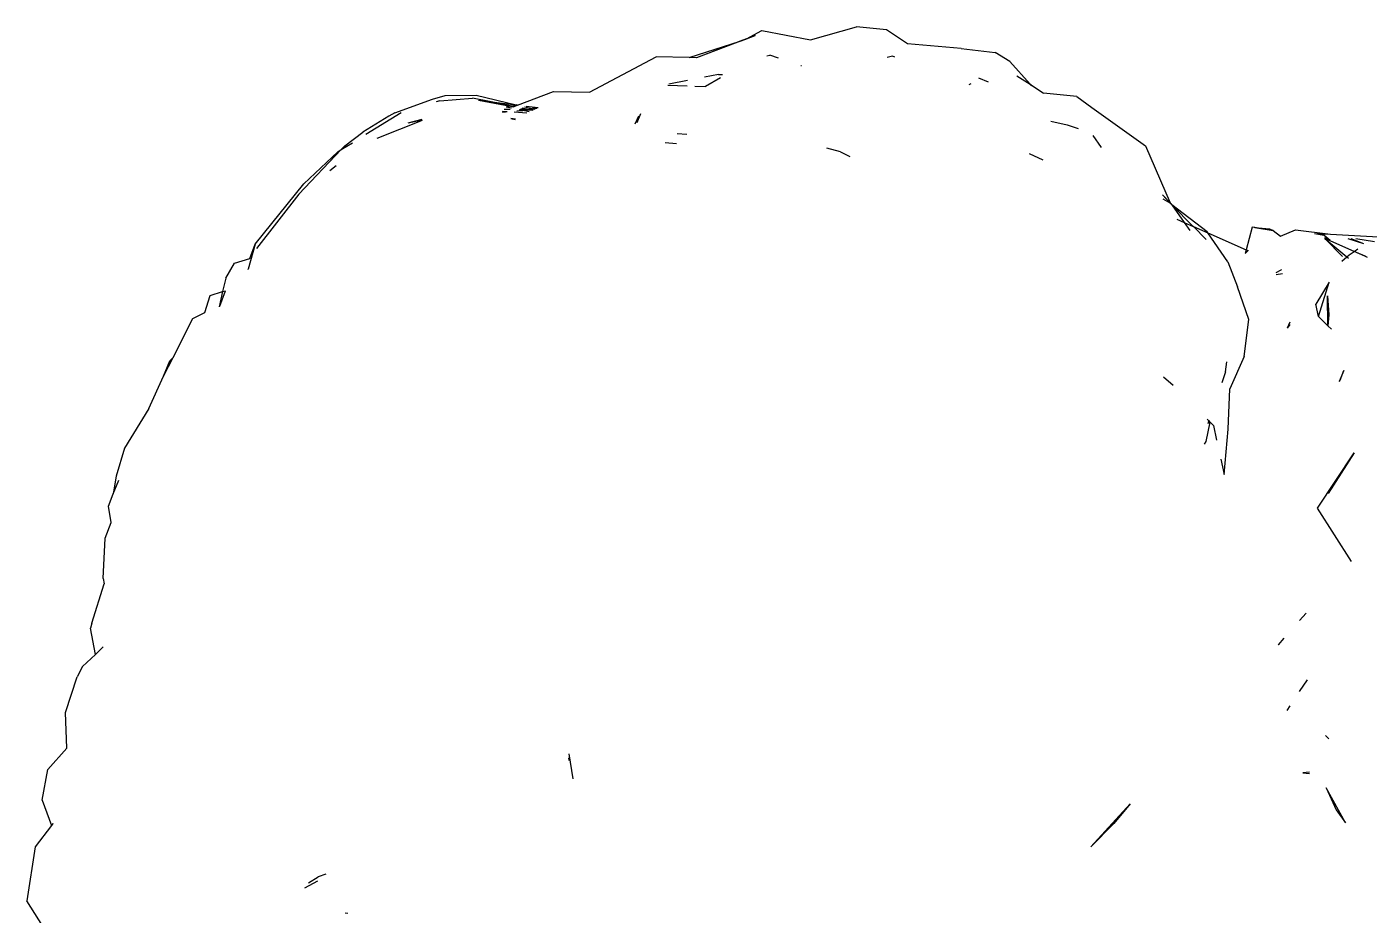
# Model space of a CAD drawing. Extents: x 44111 to 90315, y 4379 to 151689.
# Drawn here: x 59486.7 to 59921.6, y 11269.8 to 11557.6 of the extents above; entities that cross this region are included whole.
import ezdxf

# ---------------------------------------------------------------- set-up
doc = ezdxf.new("R2010")
doc.units = 0
doc.header["$LTSCALE"] = 1000
doc.header["$MEASUREMENT"] = 0
doc.layers.add('家具', color=250, linetype='Continuous')

# ---------------------------------------------------------------- blocks, each defined once
blk = doc.blocks.new('IJJJJJ')
for p, q in [((1400594.37, -765644.85), (1400601.11, -765640.27)), ((1400601.11, -765640.27), (1400610.9, -765639.3)), ((1400625.77, -765643.51), (1400610.9, -765639.3)), ((1400641.58, -765640.54), (1400625.77, -765643.51)), ((1400646.47, -765643.14), (1400641.58, -765640.54)), ((1400647.05, -765643.45), (1400643.73, -765642.09)), ((1400643.73, -765642.09), (1400646.47, -765643.14)), ((1400647.05, -765643.45), (1400646.47, -765643.14)), ((1400646.47, -765643.14), (1400648.55, -765643.93)), ((1400647.05, -765643.45), (1400662.74, -765649.34)), ((1400648.55, -765643.93), (1400647.05, -765643.45)), ((1400561.19, -765650.54), (1400565.94, -765647.62)), ((1400576.99, -765646.31), (1400565.94, -765647.62)), ((1400576.99, -765646.31), (1400594.37, -765644.85)), ((1400665.09, -765649.28), (1400648.55, -765643.93)), ((1400648.55, -765643.93), (1400662.74, -765649.34)), ((1400561.19, -765650.54), (1400554.64, -765657.93)), ((1400598.48, -765649.14), (1400599.17, -765648.83)), ((1400599.17, -765648.83), (1400600.92, -765649.21)), ((1400628.73, -765651.98), (1400628.94, -765651.9)), ((1400636.16, -765649.41), (1400638.91, -765648.46)), ((1400639.9, -765648.67), (1400638.91, -765648.46)), ((1400662.74, -765649.34), (1400665.09, -765649.28)), ((1400665.09, -765649.28), (1400675.76, -765649.02)), ((1400697.37, -765660.46), (1400675.76, -765649.02)), ((1400558.89, -765655.18), (1400554.64, -765657.93)), ((1400571.33, -765655.86), (1400568.26, -765657.17)), ((1400655.61, -765654.74), (1400654.33, -765654.71)), ((1400654.95, -765655.86), (1400659.84, -765658.67)), ((1400655.61, -765654.74), (1400660.1, -765655.61)), ((1400539.45, -765661.88), (1400550.28, -765660.77)), ((1400554.64, -765657.93), (1400550.28, -765660.77)), ((1400554.64, -765657.93), (1400554.23, -765658.4)), ((1400573.78, -765657.75), (1400574.5, -765658.07)), ((1400663.21, -765658.55), (1400659.84, -765658.67)), ((1400665.67, -765656.69), (1400671.66, -765657.86)), ((1400672.02, -765658.23), (1400665.72, -765658.46)), ((1400708.99, -765660.23), (1400697.37, -765660.46)), ((1400720.67, -765664.68), (1400708.99, -765660.23)), ((1400539.45, -765661.88), (1400534.58, -765665.44)), ((1400717.93, -765664.96), (1400713.97, -765665.44)), ((1400720.67, -765664.68), (1400721.12, -765664.57)), ((1400720.67, -765664.68), (1400722.51, -765664.96)), ((1400721.79, -765665.1), (1400720.67, -765664.68)), ((1400734.14, -765661.45), (1400721.12, -765664.57)), ((1400729.23, -765663.59), (1400721.12, -765664.57)), ((1400721.79, -765665.1), (1400722.51, -765664.96)), ((1400722.14, -765665.24), (1400721.79, -765665.1)), ((1400722.99, -765665.04), (1400722.14, -765665.24)), ((1400722.51, -765664.96), (1400729.23, -765663.59)), ((1400722.51, -765664.96), (1400722.99, -765665.04)), ((1400733.38, -765663.09), (1400722.99, -765665.04)), ((1400722.99, -765665.04), (1400724.39, -765665.29)), ((1400729.23, -765663.59), (1400735.26, -765662.37)), ((1400733.38, -765663.09), (1400729.23, -765663.59)), ((1400744.15, -765661.6), (1400734.14, -765661.45)), ((1400745.89, -765663.26), (1400735.26, -765662.37)), ((1400748.23, -765662.78), (1400744.15, -765661.6)), ((1400745.89, -765663.26), (1400747.04, -765663.6)), ((1400760.46, -765667.12), (1400748.23, -765662.78)), ((1400534.58, -765665.44), (1400517.25, -765677.9)), ((1400680.87, -765667.53), (1400682, -765670.41)), ((1400682.54, -765670.72), (1400681.41, -765668.09)), ((1400715.79, -765665.67), (1400714.37, -765665.62)), ((1400715.79, -765665.67), (1400714.57, -765665.71)), ((1400715.54, -765665.91), (1400714.98, -765665.9)), ((1400715.54, -765665.91), (1400715.19, -765665.99)), ((1400718.42, -765665.22), (1400715.54, -765665.91)), ((1400717.68, -765665.94), (1400715.54, -765665.91)), ((1400716.22, -765666.23), (1400715.62, -765666.19)), ((1400715.87, -765666.31), (1400716.22, -765666.23)), ((1400716.52, -765666.25), (1400715.98, -765666.36)), ((1400716.22, -765666.23), (1400717.68, -765665.94)), ((1400716.52, -765666.25), (1400716.22, -765666.23)), ((1400718.18, -765665.94), (1400716.52, -765666.25)), ((1400718.96, -765666.42), (1400716.52, -765666.25)), ((1400716.95, -765666.84), (1400718.96, -765666.42)), ((1400717.68, -765665.94), (1400719.2, -765665.63)), ((1400718.18, -765665.94), (1400717.68, -765665.94)), ((1400717.68, -765667.24), (1400721.76, -765666.98)), ((1400719.37, -765665.72), (1400718.18, -765665.94)), ((1400719.83, -765665.96), (1400718.18, -765665.94)), ((1400718.96, -765666.42), (1400720.21, -765666.16)), ((1400720.96, -765666.56), (1400718.96, -765666.42)), ((1400721.35, -765669.26), (1400722.81, -765669.02)), ((1400722.81, -765669.02), (1400721.49, -765669.34)), ((1400722.65, -765665.65), (1400724.39, -765665.29)), ((1400724.99, -765666.03), (1400723.07, -765666)), ((1400724.54, -765666.8), (1400724, -765666.77)), ((1400724.08, -765666.83), (1400724.54, -765666.8)), ((1400724.54, -765666.8), (1400725.57, -765666.74)), ((1400725.68, -765666.88), (1400724.54, -765666.8)), ((1400756.14, -765670.38), (1400751.62, -765669.49)), ((1400756.14, -765670.38), (1400751.63, -765669.22)), ((1400769.78, -765674.1), (1400758.4, -765667.05)), ((1400760.46, -765667.12), (1400762.43, -765668.26)), ((1400762.43, -765668.26), (1400770.81, -765673.41)), ((1400542.67, -765671.07), (1400539.02, -765672.28)), ((1400547.89, -765669.82), (1400542.67, -765671.07)), ((1400669, -765673.88), (1400665.87, -765674.12)), ((1400751.61, -765669.63), (1400766.29, -765675.51)), ((1400776.64, -765677.83), (1400770.81, -765673.41)), ((1400517.25, -765677.9), (1400509.23, -765696.35)), ((1400531.49, -765678.4), (1400534.23, -765674.56)), ((1400669.24, -765677.25), (1400672.9, -765676.9)), ((1400777.84, -765679.1), (1400774.19, -765676.84)), ((1400776.64, -765677.83), (1400777.84, -765679.1)), ((1400554.93, -765680.39), (1400550.54, -765682.35)), ((1400616.04, -765679.79), (1400613.03, -765681.32)), ((1400616.04, -765679.79), (1400620.51, -765678.59)), ((1400778.92, -765679.77), (1400777.84, -765679.1)), ((1400777.84, -765679.1), (1400791.55, -765693.57)), ((1400778.92, -765679.77), (1400789.92, -765690.19)), ((1400779.49, -765684.39), (1400781.52, -765685.92)), ((1400805.66, -765709.71), (1400789.92, -765690.19)), ((1400511.79, -765693.74), (1400509.23, -765696.35)), ((1400509.34, -765696.34), (1400511.79, -765693.74)), ((1400511.65, -765695.04), (1400509.34, -765696.34)), ((1400791.55, -765693.57), (1400805.3, -765711.09)), ((1400497.29, -765705.68), (1400508.66, -765696.93)), ((1400508.66, -765696.93), (1400501.8, -765703.97)), ((1400501.8, -765703.97), (1400508.68, -765697.03)), ((1400508.68, -765697.03), (1400504.67, -765702.71)), ((1400508.66, -765696.93), (1400508.85, -765696.79)), ((1400508.68, -765697.03), (1400509.14, -765696.56)), ((1400508.85, -765696.79), (1400508.68, -765697.03)), ((1400509.04, -765696.52), (1400508.85, -765696.79)), ((1400508.85, -765696.79), (1400509.14, -765696.56)), ((1400509.04, -765696.52), (1400509.2, -765696.43)), ((1400509.14, -765696.56), (1400509.34, -765696.34)), ((1400509.2, -765696.43), (1400509.14, -765696.56)), ((1400509.34, -765696.34), (1400509.2, -765696.43)), ((1400509.23, -765696.35), (1400509.2, -765696.43)), ((1400475.89, -765705.34), (1400482.67, -765704.26)), ((1400481.8, -765704.35), (1400482.67, -765704.26)), ((1400482.67, -765704.26), (1400484.59, -765711.55)), ((1400501.72, -765704.01), (1400497.03, -765706.07)), ((1400497.6, -765708.21), (1400501.72, -765704.01)), ((1400501.72, -765704.01), (1400501.8, -765703.97)), ((1400504.67, -765702.71), (1400501.8, -765703.97)), ((1400504.67, -765702.71), (1400502.88, -765705.25)), ((1400507.11, -765701.64), (1400504.67, -765702.71)), ((1400457.33, -765706.53), (1400441.81, -765707.33)), ((1400449.07, -765707.86), (1400443.05, -765708.87)), ((1400446.5, -765709.57), (1400450.62, -765707.97)), ((1400446.5, -765709.57), (1400451.59, -765708.04)), ((1400449.68, -765712.11), (1400459.15, -765707.92)), ((1400459.15, -765707.92), (1400451.99, -765713.81)), ((1400453.43, -765713.69), (1400459.15, -765707.92)), ((1400468.61, -765705.09), (1400457.33, -765706.53)), ((1400462.51, -765706.26), (1400457.33, -765706.53)), ((1400459.41, -765706.77), (1400457.39, -765708.46)), ((1400457.39, -765708.46), (1400459.2, -765707.68)), ((1400462.51, -765706.26), (1400459.41, -765706.77)), ((1400473.51, -765707.09), (1400468.61, -765705.09)), ((1400475.89, -765705.34), (1400473.51, -765707.09)), ((1400481.8, -765704.35), (1400475.89, -765705.34)), ((1400477.05, -765704.77), (1400475.89, -765705.34)), ((1400481.8, -765704.35), (1400477.05, -765704.77)), ((1400497.03, -765706.07), (1400484.59, -765711.55)), ((1400490.58, -765715.41), (1400497.03, -765706.07)), ((1400497.03, -765706.07), (1400497.29, -765705.68)), ((1400446.12, -765713.63), (1400449.68, -765712.11)), ((1400446.23, -765713.64), (1400449.68, -765712.11)), ((1400449.68, -765712.11), (1400448.41, -765711.23)), ((1400451.25, -765713.19), (1400449.68, -765712.11)), ((1400484.59, -765711.55), (1400483.95, -765711.83)), ((1400483.95, -765711.83), (1400484.91, -765712.75)), ((1400484.59, -765711.55), (1400484.91, -765712.75)), ((1400805.66, -765709.71), (1400807.97, -765717.78)), ((1400807.37, -765714.39), (1400805.66, -765709.71)), ((1400445.34, -765714.04), (1400446.12, -765713.63)), ((1400445.34, -765714.04), (1400446.19, -765713.66)), ((1400451.99, -765713.81), (1400451.25, -765713.19)), ((1400451.99, -765713.81), (1400451.48, -765714.23)), ((1400453.69, -765715.24), (1400451.99, -765713.81)), ((1400490.58, -765715.41), (1400487.47, -765723.56)), ((1400812.4, -765715.9), (1400807.37, -765714.39)), ((1400815.23, -765720.72), (1400812.4, -765715.9)), ((1400474.91, -765719.52), (1400472.87, -765719.19)), ((1400473.21, -765718.04), (1400473.28, -765718.04)), ((1400474.9, -765718.9), (1400473.28, -765718.04)), ((1400807.98, -765717.92), (1400807.97, -765717.78)), ((1400815.23, -765720.72), (1400816.24, -765725.09)), ((1400461.15, -765733.17), (1400457.75, -765722.08)), ((1400457.75, -765722.08), (1400462.04, -765729.16)), ((1400483.77, -765734.09), (1400487.47, -765723.56)), ((1400817.13, -765729.85), (1400815.35, -765724.81)), ((1400816.24, -765725.09), (1400815.35, -765724.81)), ((1400816.24, -765725.09), (1400817.37, -765729.99)), ((1400820.23, -765726.37), (1400816.24, -765725.09)), ((1400458.33, -765726.42), (1400457.9, -765732.63)), ((1400458.14, -765736.14), (1400458.33, -765726.42)), ((1400461.15, -765733.17), (1400462.04, -765729.16)), ((1400822.04, -765731.91), (1400820.23, -765726.37)), ((1400457.9, -765732.63), (1400458.14, -765736.14)), ((1400458.14, -765736.14), (1400461.15, -765733.17)), ((1400485.29, -765746.09), (1400483.77, -765734.09)), ((1400825.92, -765733.86), (1400822.04, -765731.91)), ((1400832.29, -765746.41), (1400825.92, -765733.86)), ((1400456.98, -765737.29), (1400458.14, -765736.14)), ((1400470.45, -765735.77), (1400471.34, -765736.97)), ((1400470.5, -765735.03), (1400471.34, -765736.97)), ((1400485.29, -765746.09), (1400489.9, -765756.62)), ((1400491.33, -765751.04), (1400490.9, -765747.8)), ((1400833.36, -765747.54), (1400832.29, -765746.41)), ((1400835.39, -765752.53), (1400832.29, -765746.41)), ((1400835.39, -765752.53), (1400833.36, -765747.54)), ((1400453.01, -765750.71), (1400454.46, -765754.23)), ((1400454.2, -765753.74), (1400453.01, -765750.71)), ((1400491.33, -765751.04), (1400492.54, -765754.65)), ((1400454.4, -765754.23), (1400454.2, -765753.74)), ((1400508.33, -765755.48), (1400511.37, -765752.82)), ((1400840.18, -765762.95), (1400835.39, -765752.53)), ((1400490.42, -765769.7), (1400489.9, -765756.62)), ((1400840.18, -765762.95), (1400848.05, -765775.82)), ((1400495.23, -765768.43), (1400494.2, -765773.23)), ((1400495.23, -765768.43), (1400496.25, -765767.41)), ((1400496.25, -765767.41), (1400496.66, -765767)), ((1400497.62, -765773.62), (1400496.25, -765767.41)), ((1400496.66, -765767), (1400496.68, -765766.98)), ((1400496.66, -765767), (1400496.95, -765767.86)), ((1400496.68, -765766.98), (1400497.24, -765766.43)), ((1400496.95, -765767.86), (1400496.68, -765766.98)), ((1400491.8, -765784.39), (1400490.42, -765769.7)), ((1400498.13, -765774.56), (1400497.62, -765773.62)), ((1400449.64, -765777.3), (1400458.08, -765790.5)), ((1400461.56, -765795.32), (1400449.64, -765777.3)), ((1400848.05, -765775.82), (1400850.7, -765784.9)), ((1400492.87, -765779.4), (1400491.8, -765784.39)), ((1400851.64, -765790.67), (1400849.87, -765786.23)), ((1400850.7, -765784.9), (1400851.64, -765790.67)), ((1400853.23, -765794.66), (1400851.64, -765790.67)), ((1400450.46, -765812.52), (1400461.56, -765795.32)), ((1400852.39, -765799.9), (1400853.23, -765794.66)), ((1400854.33, -765804.98), (1400852.39, -765799.9)), ((1400854.92, -765818.1), (1400854.33, -765804.98)), ((1400854.92, -765818.1), (1400854.57, -765819.83)), ((1400858.62, -765832.55), (1400854.57, -765819.83)), ((1400465.2, -765829.26), (1400467.34, -765831.68)), ((1400857.44, -765842.64), (1400859.01, -765834.18)), ((1400858.62, -765832.55), (1400859.01, -765834.18)), ((1400474.24, -765839.51), (1400472.39, -765837.52)), ((1400472.4, -765837.42), (1400474.24, -765839.51)), ((1400854.93, -765840.24), (1400857.44, -765842.64)), ((1400857.44, -765842.64), (1400861.57, -765846.59)), ((1400861.57, -765846.59), (1400863.39, -765849.91)), ((1400467.31, -765854.72), (1400464.76, -765850.89)), ((1400867.18, -765861.5), (1400863.39, -765849.91)), ((1400471.37, -765860.81), (1400470.37, -765859.32)), ((1400866.67, -765873.08), (1400867.18, -765861.5)), ((1400457.8, -765869.97), (1400458.91, -765868.96)), ((1400458.93, -765868.98), (1400457.8, -765869.97)), ((1400866.67, -765873.08), (1400872.86, -765879.94)), ((1400702.69, -765883), (1400704, -765874.86)), ((1400703.96, -765877.08), (1400704.07, -765876.15)), ((1400464.11, -765881.4), (1400466.26, -765881.1)), ((1400466.27, -765880.87), (1400464.14, -765880.73)), ((1400874.74, -765889.86), (1400872.86, -765879.94)), ((1400452.44, -765897.22), (1400458.75, -765885.88)), ((1400458.75, -765885.88), (1400455.43, -765893.03)), ((1400534.97, -765904.96), (1400522.23, -765891.07)), ((1400522.23, -765891.07), (1400527.48, -765897.45)), ((1400874.74, -765889.86), (1400871.72, -765898.08)), ((1400455.43, -765893.03), (1400452.44, -765897.22)), ((1400527.48, -765897.45), (1400534.97, -765904.96)), ((1400871.25, -765897.47), (1400871.68, -765898.17)), ((1400871.25, -765897.47), (1400871.72, -765898.08)), ((1400871.72, -765898.08), (1400871.68, -765898.17)), ((1400871.72, -765898.08), (1400876.92, -765904.96)), ((1400876.92, -765904.96), (1400879.66, -765922.52)), ((1400782.77, -765913.87), (1400785.25, -765914.69)), ((1400788.4, -765916.72), (1400785.25, -765914.69)), ((1400785.49, -765916.11), (1400789.65, -765918.44)), ((1400874.43, -765930.76), (1400879.66, -765922.52)), ((1400775.67, -765926.63), (1400776.48, -765926.48))]:
    blk.add_line(p, q)

msp = doc.modelspace()

# ---------------------------------------------------------------- block references
at = {"layer": '家具', "xscale": -1}
msp.add_blockref('IJJJJJ', (1460366.4, 777196.92), dxfattribs=at)

doc.saveas('drawing.dxf')
